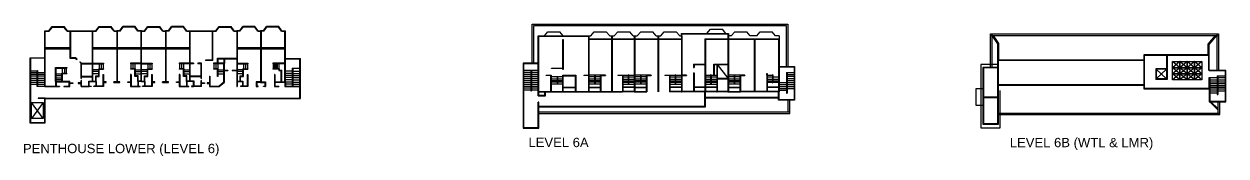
# Model space of a CAD drawing. Extents: x -3977 to 6343, y -1567 to 1206.
# Drawn here: x 3746 to 6343, y 602 to 887 of the extents above; entities that cross this region are included whole.
import ezdxf

# ---------------------------------------------------------------- set-up
doc = ezdxf.new("R2010")
doc.units = 0
doc.layers.add('MIMIC_SIZE', color=7, linetype='CONTINUOUS')
doc.styles.get("Standard").update_dxf_attribs({"font": 'arial.ttf'})

msp = doc.modelspace()

# ---------------------------------------------------------------- linework, layer by layer
at = {"layer": 'MIMIC_SIZE', "color": 1}
for p, q in [((4843.643, 802.444), (4843.643, 887.292)), ((4843.643, 887.292), (5396.189, 887.292)), ((4847.143, 802.444), (4847.143, 883.792)), ((4847.143, 883.792), (5392.689, 883.792)), ((5392.689, 883.792), (5392.689, 795.647)), ((5396.189, 887.292), (5396.189, 795.647)), ((3790.418, 752.169), (3790.418, 872.929)), ((3790.418, 872.929), (3799.714, 872.929)), ((3790.418, 871.829), (3800.254, 871.829)), ((3791.518, 752.169), (3791.518, 872.929)), ((3799.714, 872.929), (3806.477, 881.701)), ((3800.254, 871.829), (3807.018, 880.601)), ((3806.477, 881.701), (3832.642, 881.701)), ((3807.018, 880.601), (3832.101, 880.601)), ((3838.865, 871.829), (3832.101, 880.601)), ((3839.405, 872.929), (3832.642, 881.701)), ((3838.865, 871.829), (3845.845, 871.829)), ((3839.405, 872.929), (3845.845, 872.929)), ((3844.745, 872.929), (3844.745, 813.649)), ((3845.845, 872.929), (3845.845, 814.749)), ((3845.845, 872.929), (3901.132, 872.929)), ((3845.845, 871.829), (3901.673, 871.829)), ((3893.593, 762.773), (3893.593, 872.929)), ((3894.693, 762.773), (3894.693, 872.929)), ((3901.132, 872.929), (3907.896, 881.701)), ((3901.673, 871.829), (3908.437, 880.601)), ((3907.896, 881.701), (3934.06, 881.701)), ((3908.437, 880.601), (3933.52, 880.601)), ((3940.283, 871.829), (3933.52, 880.601)), ((3940.824, 872.929), (3934.06, 881.701)), ((3940.283, 871.829), (3947.264, 871.829)), ((3940.824, 872.929), (3947.264, 872.929)), ((3946.164, 872.929), (3946.164, 762.271)), ((3952.604, 872.929), (3946.164, 872.929)), ((3953.145, 871.829), (3946.164, 871.829)), ((3947.264, 872.929), (3947.264, 762.271)), ((3952.604, 872.929), (3959.367, 881.701)), ((3953.145, 871.829), (3959.908, 880.601)), ((3985.532, 881.701), (3959.367, 881.701)), ((3984.991, 880.601), (3959.908, 880.601)), ((3991.755, 871.829), (3984.991, 880.601)), ((3992.295, 872.929), (3985.532, 881.701)), ((3999.835, 871.829), (3991.755, 871.829)), ((3999.835, 872.929), (3992.295, 872.929)), ((3998.735, 762.773), (3998.735, 872.929)), ((3998.735, 872.929), (4006.275, 872.929)), ((3998.735, 762.773), (3998.735, 872.929)), ((3998.735, 871.829), (4006.816, 871.829)), ((3999.835, 762.773), (3999.835, 872.929)), ((3999.835, 762.773), (3999.835, 872.929)), ((4006.275, 872.929), (4013.039, 881.701)), ((4006.816, 871.829), (4013.579, 880.601)), ((4013.039, 881.701), (4039.203, 881.701)), ((4013.579, 880.601), (4038.662, 880.601)), ((4045.426, 871.829), (4038.662, 880.601)), ((4045.967, 872.929), (4039.203, 881.701)), ((4045.426, 871.829), (4052.407, 871.829)), ((4045.967, 872.929), (4052.407, 872.929)), ((4051.307, 872.929), (4051.307, 762.271)), ((4057.746, 872.929), (4051.307, 872.929)), ((4058.287, 871.829), (4051.307, 871.829)), ((4052.407, 872.929), (4052.407, 762.271)), ((4057.746, 872.929), (4064.51, 881.701)), ((4058.287, 871.829), (4065.051, 880.601)), ((4090.675, 881.701), (4064.51, 881.701)), ((4090.134, 880.601), (4065.051, 880.601)), ((4096.897, 871.829), (4090.134, 880.601)), ((4097.438, 872.929), (4090.675, 881.701)), ((4096.897, 871.829), (4104.978, 871.829)), ((4097.438, 872.929), (4104.978, 872.929)), ((4103.878, 762.773), (4103.878, 872.929)), ((4104.978, 762.773), (4104.978, 872.929)), ((4104.978, 872.929), (4160.265, 872.929)), ((4104.978, 871.829), (4160.806, 871.829)), ((4152.725, 808.089), (4152.725, 872.929)), ((4153.825, 808.089), (4153.825, 872.929)), ((4160.265, 872.929), (4167.029, 881.701)), ((4160.806, 871.829), (4167.569, 880.601)), ((4167.029, 881.701), (4193.193, 881.701)), ((4167.569, 880.601), (4192.652, 880.601)), ((4199.416, 871.829), (4192.652, 880.601)), ((4199.957, 872.929), (4193.193, 881.701)), ((4199.416, 871.829), (4206.397, 871.829)), ((4199.957, 872.929), (4206.397, 872.929)), ((4205.297, 872.929), (4205.297, 752.169)), ((4211.736, 872.929), (4205.297, 872.929)), ((4212.277, 871.829), (4205.297, 871.829)), ((4206.397, 872.929), (4206.397, 752.169)), ((4211.736, 872.929), (4218.5, 881.701)), ((4212.277, 871.829), (4219.041, 880.601)), ((4244.665, 881.701), (4218.5, 881.701)), ((4244.124, 880.601), (4219.041, 880.601)), ((4250.887, 871.829), (4244.124, 880.601)), ((4251.428, 872.929), (4244.665, 881.701)), ((4250.887, 871.829), (4257.868, 871.829)), ((4251.428, 872.929), (4257.868, 872.929)), ((4256.768, 872.929), (4256.768, 762.271)), ((4263.208, 872.929), (4256.768, 872.929)), ((4263.749, 871.829), (4256.768, 871.829)), ((4257.868, 872.929), (4257.868, 762.271)), ((4263.208, 872.929), (4269.971, 881.701)), ((4263.749, 871.829), (4270.512, 880.601)), ((4296.136, 881.701), (4269.971, 881.701)), ((4295.595, 880.601), (4270.512, 880.601)), ((4302.359, 871.829), (4295.595, 880.601)), ((4302.9, 872.929), (4296.136, 881.701)), ((4302.359, 871.829), (4310.439, 871.829)), ((4302.9, 872.929), (4310.439, 872.929)), ((4309.339, 762.271), (4309.339, 872.929)), ((4310.439, 761.171), (4310.439, 872.929)), ((4856.916, 732.146), (4856.916, 861.837)), ((4856.916, 861.837), (4966.121, 861.837)), ((4856.916, 860.737), (4966.121, 860.737)), ((4858.016, 732.146), (4858.016, 861.837)), ((4869.954, 861.837), (4877.425, 870.628)), ((4877.425, 870.628), (4903.432, 870.628)), ((4910.903, 861.837), (4903.432, 870.628)), ((4965.021, 861.837), (4965.021, 741.649)), ((4965.021, 861.837), (4970.315, 861.837)), ((4966.121, 861.837), (4966.121, 740.549)), ((4970.315, 861.837), (4977.786, 870.628)), ((4977.786, 870.628), (5003.792, 870.628)), ((5011.263, 861.837), (5003.792, 870.628)), ((5011.263, 861.837), (5020.992, 861.837)), ((5015.093, 861.837), (5015.093, 740.549)), ((5016.193, 861.837), (5016.193, 740.549)), ((5020.992, 861.837), (5028.463, 870.628)), ((5028.463, 870.628), (5054.47, 870.628)), ((5061.941, 861.837), (5054.47, 870.628)), ((5061.941, 861.837), (5070.583, 861.837)), ((5064.236, 861.837), (5064.236, 740.549)), ((5065.336, 861.837), (5065.336, 740.549)), ((5070.583, 861.837), (5078.054, 870.628)), ((5078.054, 870.628), (5104.06, 870.628)), ((5111.531, 861.837), (5104.06, 870.628)), ((5111.531, 861.837), (5121.389, 861.837)), ((5115.49, 861.837), (5115.49, 740.549)), ((5116.59, 861.837), (5116.59, 740.549)), ((5121.389, 861.837), (5128.86, 870.628)), ((5128.86, 870.628), (5154.867, 870.628)), ((5162.338, 861.837), (5154.867, 870.628)), ((5162.338, 861.837), (5167.008, 861.837)), ((5165.908, 861.837), (5165.908, 867.149)), ((5165.908, 867.149), (5267.693, 867.149)), ((5165.908, 866.049), (5267.693, 866.049)), ((5165.908, 861.837), (5165.908, 740.549)), ((5167.008, 861.837), (5167.008, 867.149)), ((5167.008, 861.837), (5167.008, 740.549)), ((5221.208, 867.149), (5228.679, 875.94)), ((5228.679, 875.94), (5254.686, 875.94)), ((5262.157, 867.149), (5254.686, 875.94)), ((5266.593, 867.149), (5266.593, 740.549)), ((5267.693, 867.149), (5267.693, 740.549)), ((5267.693, 861.837), (5267.693, 740.549)), ((5273.706, 861.779), (5267.693, 861.779)), ((5273.706, 861.779), (5281.177, 870.57)), ((5281.177, 870.57), (5307.184, 870.57)), ((5314.655, 861.779), (5307.184, 870.57)), ((5328.727, 861.779), (5314.655, 861.779)), ((5328.727, 861.779), (5336.198, 870.57)), ((5336.198, 870.57), (5362.204, 870.57)), ((5369.675, 861.779), (5362.204, 870.57)), ((5377.137, 861.779), (5369.675, 861.779)), ((5377.137, 861.779), (5377.137, 855.512)), ((5834.222, 793.327), (5834.222, 866.292)), ((5834.222, 866.292), (6326.458, 866.292)), ((5834.222, 862.792), (6326.458, 862.792)), ((5837.722, 793.327), (5837.722, 866.292)), ((5849.974, 844.278), (5837.722, 862.792)), ((5851.974, 844.88), (5840.12, 862.792)), ((6304.35, 843.85), (6320.34, 862.792)), ((6306.35, 843.119), (6322.958, 862.792)), ((6322.958, 866.292), (6322.958, 787.158)), ((6326.458, 866.292), (6326.458, 787.158)), ((3791.518, 836.493), (3845.845, 836.493)), ((3791.518, 833.414), (3845.845, 833.414)), ((3893.593, 836.493), (4104.978, 836.493)), ((3893.593, 833.414), (4104.978, 833.414)), ((4205.297, 836.493), (4309.339, 836.493)), ((4205.297, 833.414), (4309.339, 833.414)), ((4909.615, 789.006), (4909.615, 853.506)), ((4909.615, 853.506), (4910.715, 853.506)), ((4910.715, 853.506), (4910.715, 789.006)), ((4966.121, 855.512), (5167.008, 855.512)), ((4966.121, 854.412), (5167.008, 854.412)), ((5216.75, 855.512), (5267.693, 855.512)), ((5216.75, 855.512), (5216.75, 740.549)), ((5216.75, 854.412), (5267.693, 854.412)), ((5217.85, 855.512), (5217.85, 740.549)), ((5267.693, 855.512), (5377.137, 855.512)), ((5267.693, 854.412), (5377.137, 854.412)), ((5323.498, 855.512), (5323.498, 740.549)), ((5324.598, 855.512), (5324.598, 740.549)), ((5376.037, 855.512), (5376.037, 740.549)), ((5377.137, 855.512), (5377.137, 740.549)), ((5849.974, 809.902), (5849.974, 844.278)), ((5851.974, 809.902), (5851.974, 844.88)), ((6304.35, 820.371), (6304.35, 843.85)), ((6306.35, 820.371), (6306.35, 843.119)), ((3790.418, 813.531), (3758.402, 813.531)), ((3758.402, 813.531), (3758.402, 673.466)), ((3759.502, 813.531), (3759.502, 673.466)), ((3844.745, 813.649), (3856.478, 813.649)), ((3845.845, 814.749), (3856.927, 814.749)), ((3856.478, 813.649), (3859.544, 810.65)), ((3856.927, 814.749), (3860.313, 811.437)), ((3859.544, 810.65), (3860.313, 811.437)), ((3866.035, 805.085), (3866.804, 805.871)), ((3869.742, 801.459), (3866.035, 805.085)), ((3870.191, 802.559), (3866.804, 805.871)), ((4153.825, 809.189), (4137.778, 809.189)), ((4137.778, 809.189), (4137.778, 808.089)), ((4153.825, 808.089), (4137.778, 808.089)), ((4164, 813.313), (4205.297, 813.313)), ((4164, 802.559), (4164, 813.313)), ((4165.1, 802.559), (4165.1, 813.313)), ((4165.1, 812.213), (4205.297, 812.213)), ((4177.568, 813.313), (4177.568, 802.559)), ((4178.668, 813.313), (4178.668, 802.559)), ((4310.439, 812.914), (4343.078, 812.914)), ((4310.439, 811.814), (4341.978, 811.814)), ((4341.978, 727.23), (4341.978, 812.914)), ((4343.078, 726.13), (4343.078, 812.914)), ((5849.974, 670.975), (5849.974, 809.902)), ((5849.974, 809.902), (6166.014, 809.902)), ((5851.074, 670.975), (5851.074, 808.802)), ((5851.074, 808.802), (6166.014, 808.802)), ((6164.914, 820.371), (6164.914, 747.238)), ((6306.35, 820.371), (6164.914, 820.371)), ((6306.35, 819.271), (6164.914, 819.271)), ((6166.014, 820.371), (6166.014, 747.238)), ((6214.195, 819.271), (6214.195, 767.661)), ((6215.295, 819.271), (6215.295, 767.661)), ((6243.093, 805.979), (6227.322, 792.895)), ((6243.093, 792.895), (6227.322, 805.979)), ((6258.864, 805.979), (6243.093, 792.895)), ((6258.864, 792.895), (6243.093, 805.979)), ((6274.635, 805.979), (6258.864, 792.895)), ((6274.635, 792.895), (6258.864, 805.979)), ((6290.406, 805.979), (6274.635, 792.895)), ((6290.406, 792.895), (6274.635, 805.979)), ((6305.25, 787.158), (6305.25, 820.371)), ((6306.35, 787.158), (6306.35, 820.371)), ((3759.502, 786.189), (3773.986, 786.189)), ((3759.502, 782.796), (3773.986, 782.796)), ((3759.502, 779.253), (3773.986, 779.253)), ((3773.986, 752.169), (3773.986, 786.917)), ((3773.986, 786.917), (3775.086, 786.917)), ((3775.086, 786.917), (3775.086, 752.169)), ((3775.086, 782.796), (3790.418, 782.796)), ((3775.086, 779.253), (3790.418, 779.253)), ((3814.114, 762.889), (3814.114, 793.22)), ((3814.114, 793.22), (3837.969, 793.22)), ((3814.114, 792.12), (3837.969, 792.12)), ((3815.214, 762.889), (3815.214, 793.22)), ((3827.682, 781.119), (3837.969, 781.119)), ((3827.682, 762.889), (3827.682, 781.119)), ((3828.464, 792.12), (3828.464, 781.119)), ((3828.782, 780.019), (3837.969, 780.019)), ((3828.782, 762.889), (3828.782, 780.019)), ((3832.908, 792.12), (3832.908, 781.119)), ((3837.169, 792.12), (3837.169, 781.119)), ((3837.969, 793.22), (3837.969, 792.12)), ((3837.969, 781.119), (3837.969, 780.019)), ((3869.091, 769.27), (3869.091, 802.096)), ((3869.742, 801.459), (3893.593, 801.459)), ((3870.191, 802.559), (3893.593, 802.559)), ((3870.191, 769.27), (3870.191, 801.459)), ((3893.593, 802.559), (3917.447, 802.559)), ((3893.593, 801.459), (3917.447, 801.459)), ((3894.693, 772.228), (3894.693, 802.559)), ((3907.16, 788.286), (3894.693, 788.286)), ((3907.16, 784.758), (3894.693, 784.758)), ((3907.16, 779.847), (3894.693, 779.847)), ((3907.16, 790.458), (3917.447, 790.458)), ((3907.16, 774.077), (3907.16, 790.458)), ((3907.943, 801.459), (3907.943, 790.458)), ((3908.26, 789.358), (3917.447, 789.358)), ((3908.26, 774.077), (3908.26, 789.358)), ((3912.387, 801.459), (3912.387, 790.458)), ((3916.648, 801.459), (3916.648, 790.458)), ((3917.447, 802.559), (3917.447, 801.459)), ((3917.447, 790.458), (3917.447, 789.358)), ((3999.835, 802.559), (3975.981, 802.559)), ((3975.981, 802.559), (3975.981, 801.459)), ((3999.835, 801.459), (3975.981, 801.459)), ((3986.268, 790.458), (3975.981, 790.458)), ((3975.981, 790.458), (3975.981, 789.358)), ((3985.168, 789.358), (3975.981, 789.358)), ((3976.78, 801.459), (3976.78, 790.458)), ((3981.041, 801.459), (3981.041, 790.458)), ((3985.168, 774.077), (3985.168, 789.358)), ((3985.485, 801.459), (3985.485, 790.458)), ((3986.268, 774.077), (3986.268, 790.458)), ((3986.268, 788.286), (3998.735, 788.286)), ((3986.268, 784.758), (3998.735, 784.758)), ((3986.268, 779.847), (3998.735, 779.847)), ((3998.735, 802.559), (4022.59, 802.559)), ((3998.735, 772.228), (3998.735, 802.559)), ((3998.735, 801.459), (4022.59, 801.459)), ((3999.835, 772.228), (3999.835, 802.559)), ((4012.303, 788.286), (3999.835, 788.286)), ((4012.303, 784.758), (3999.835, 784.758)), ((4012.303, 779.847), (3999.835, 779.847)), ((4012.303, 790.458), (4022.59, 790.458)), ((4012.303, 774.077), (4012.303, 790.458)), ((4013.085, 801.459), (4013.085, 790.458)), ((4013.403, 789.358), (4022.59, 789.358)), ((4013.403, 774.077), (4013.403, 789.358)), ((4017.529, 801.459), (4017.529, 790.458)), ((4021.79, 801.459), (4021.79, 790.458)), ((4022.59, 802.559), (4022.59, 801.459)), ((4022.59, 790.458), (4022.59, 789.358)), ((4104.978, 802.559), (4081.123, 802.559)), ((4081.123, 802.559), (4081.123, 801.459)), ((4104.978, 801.459), (4081.123, 801.459)), ((4091.41, 790.458), (4081.123, 790.458)), ((4081.123, 790.458), (4081.123, 789.358)), ((4090.31, 789.358), (4081.123, 789.358)), ((4081.923, 801.459), (4081.923, 790.458)), ((4086.184, 801.459), (4086.184, 790.458)), ((4090.31, 774.077), (4090.31, 789.358)), ((4090.628, 801.459), (4090.628, 790.458)), ((4091.41, 774.077), (4091.41, 790.458)), ((4091.41, 788.286), (4103.878, 788.286)), ((4091.41, 784.758), (4103.878, 784.758)), ((4091.41, 779.847), (4103.878, 779.847)), ((4103.878, 772.228), (4103.878, 802.559)), ((4112.054, 802.559), (4104.978, 802.559)), ((4112.054, 801.459), (4104.978, 801.459)), ((4112.054, 802.559), (4112.054, 801.459)), ((4129.48, 802.559), (4121.024, 802.559)), ((4121.024, 802.559), (4121.024, 801.459)), ((4128.38, 801.459), (4121.024, 801.459)), ((4128.38, 769.27), (4128.38, 801.459)), ((4129.48, 769.27), (4129.48, 802.559)), ((4178.668, 802.559), (4154.813, 802.559)), ((4154.813, 802.559), (4154.813, 801.459)), ((4178.668, 801.459), (4154.813, 801.459)), ((4165.1, 790.458), (4154.813, 790.458)), ((4154.813, 790.458), (4154.813, 789.358)), ((4164, 789.358), (4154.813, 789.358)), ((4155.613, 801.459), (4155.613, 790.458)), ((4159.873, 801.459), (4159.873, 790.458)), ((4164, 774.077), (4164, 789.358)), ((4164.318, 801.459), (4164.318, 790.458)), ((4165.1, 774.077), (4165.1, 790.458)), ((4165.1, 788.286), (4177.568, 788.286)), ((4165.1, 784.758), (4177.568, 784.758)), ((4165.1, 779.847), (4177.568, 779.847)), ((4177.568, 772.228), (4177.568, 802.559)), ((4178.668, 772.228), (4178.668, 802.559)), ((4186.382, 787.117), (4178.668, 787.117)), ((4186.382, 786.017), (4178.668, 786.017)), ((4186.382, 787.117), (4186.382, 786.017)), ((4205.297, 787.117), (4195.105, 787.117)), ((4195.105, 787.117), (4195.105, 786.017)), ((4205.297, 786.017), (4195.105, 786.017)), ((4205.297, 802.559), (4229.151, 802.559)), ((4205.297, 801.459), (4229.151, 801.459)), ((4218.864, 788.286), (4206.397, 788.286)), ((4218.864, 784.758), (4206.397, 784.758)), ((4218.864, 779.847), (4206.397, 779.847)), ((4218.864, 790.458), (4229.151, 790.458)), ((4218.864, 774.077), (4218.864, 790.458)), ((4219.647, 801.459), (4219.647, 790.458)), ((4219.964, 789.358), (4229.151, 789.358)), ((4219.964, 774.077), (4219.964, 789.358)), ((4224.091, 801.459), (4224.091, 790.458)), ((4228.352, 801.459), (4228.352, 790.458)), ((4229.151, 802.559), (4229.151, 801.459)), ((4229.151, 790.458), (4229.151, 789.358)), ((4309.339, 802.559), (4283.067, 802.559)), ((4283.067, 802.559), (4283.067, 801.459)), ((4309.339, 801.459), (4283.067, 801.459)), ((4297.266, 790.458), (4283.067, 790.458)), ((4283.067, 790.458), (4283.067, 789.358)), ((4296.166, 789.358), (4283.067, 789.358)), ((4283.866, 801.459), (4283.866, 790.458)), ((4286.922, 801.459), (4286.922, 790.458)), ((4289.969, 801.459), (4289.969, 790.458)), ((4293.016, 801.459), (4293.016, 790.458)), ((4296.063, 801.459), (4296.063, 790.458)), ((4296.166, 789.358), (4296.166, 786.678)), ((4296.166, 786.678), (4301.578, 786.678)), ((4297.266, 790.458), (4297.266, 787.778)), ((4297.266, 787.778), (4302.678, 787.778)), ((4301.578, 762.271), (4301.578, 786.678)), ((4302.678, 762.271), (4302.678, 787.778)), ((4309.339, 772.228), (4309.339, 802.559)), ((4325.24, 785.603), (4310.439, 785.603)), ((4325.24, 780.574), (4310.439, 780.574)), ((4325.24, 792.016), (4325.24, 753.269)), ((4325.24, 792.016), (4341.978, 792.016)), ((4326.34, 792.016), (4326.34, 753.269)), ((4326.34, 785.603), (4341.978, 785.603)), ((4326.34, 780.574), (4341.978, 780.574)), ((4856.916, 802.444), (4824.104, 802.444)), ((4824.104, 802.444), (4824.104, 662.382)), ((4856.916, 801.344), (4824.104, 801.344)), ((4825.204, 802.444), (4825.204, 662.382)), ((4825.204, 783.033), (4840.759, 783.033)), ((4825.204, 779.127), (4840.759, 779.127)), ((4825.702, 787.24), (4841.859, 787.24)), ((4840.759, 787.24), (4840.759, 742.803)), ((4840.759, 787.24), (4856.916, 787.24)), ((4841.859, 787.24), (4841.859, 742.803)), ((4841.859, 783.033), (4856.916, 783.033)), ((4841.859, 779.127), (4856.916, 779.127)), ((4885.724, 790.994), (4885.724, 792.094)), ((4885.724, 792.094), (4909.615, 792.094)), ((4909.615, 790.994), (4885.724, 790.994)), ((4910.715, 789.006), (4909.615, 789.006)), ((5192.363, 800.608), (5217.85, 800.608)), ((5192.363, 800.608), (5192.363, 793.099)), ((5192.363, 799.508), (5217.85, 799.508)), ((5192.363, 793.099), (5193.463, 793.099)), ((5192.363, 781.648), (5193.463, 781.648)), ((5192.363, 781.648), (5192.363, 740.549)), ((5193.463, 800.608), (5193.463, 793.099)), ((5193.463, 781.648), (5193.463, 740.549)), ((5236.299, 776.675), (5236.299, 800.608)), ((5236.299, 800.608), (5242.206, 800.608)), ((5236.299, 799.508), (5242.206, 799.508)), ((5237.399, 776.675), (5237.399, 800.608)), ((5242.206, 800.608), (5267.693, 800.608)), ((5242.206, 799.508), (5267.693, 799.508)), ((5242.449, 800.608), (5242.449, 740.549)), ((5243.549, 800.608), (5243.549, 740.549)), ((5243.549, 799.508), (5266.593, 770.126)), ((5350.338, 776.802), (5350.338, 780.097)), ((5350.338, 780.097), (5351.438, 780.097)), ((5351.438, 780.097), (5351.438, 776.802)), ((5377.137, 795.647), (5410.551, 795.647)), ((5377.137, 794.547), (5409.451, 794.547)), ((5393.294, 782.336), (5393.294, 737.899)), ((5393.294, 782.336), (5409.451, 782.336)), ((5394.394, 782.336), (5394.394, 737.899)), ((5409.451, 795.647), (5409.451, 722.381)), ((5410.551, 795.647), (5410.551, 722.381)), ((5849.974, 799.911), (5813.123, 799.911)), ((5813.123, 799.911), (5813.123, 662.861)), ((5817.37, 793.327), (5817.37, 670.975)), ((5851.074, 793.327), (5817.37, 793.327)), ((5851.074, 792.227), (5817.37, 792.227)), ((5818.47, 793.327), (5818.47, 670.975)), ((6215.295, 790.732), (6191.024, 790.732)), ((6191.024, 790.732), (6191.024, 767.661)), ((6215.295, 789.632), (6191.024, 789.632)), ((6192.124, 790.732), (6192.124, 767.661)), ((6214.195, 789.632), (6192.124, 768.761)), ((6214.195, 768.761), (6192.124, 789.632)), ((6243.093, 792.895), (6227.322, 779.81)), ((6243.093, 779.81), (6227.322, 792.895)), ((6243.093, 779.81), (6227.322, 766.725)), ((6243.093, 766.725), (6227.322, 779.81)), ((6258.864, 792.895), (6243.093, 779.81)), ((6258.864, 779.81), (6243.093, 792.895)), ((6258.864, 779.81), (6243.093, 766.725)), ((6258.864, 766.725), (6243.093, 779.81)), ((6274.635, 792.895), (6258.864, 779.81)), ((6274.635, 779.81), (6258.864, 792.895)), ((6274.635, 779.81), (6258.864, 766.725)), ((6274.635, 766.725), (6258.864, 779.81)), ((6290.406, 792.895), (6274.635, 779.81)), ((6290.406, 779.81), (6274.635, 792.895)), ((6290.406, 779.81), (6274.635, 766.725)), ((6290.406, 766.725), (6274.635, 779.81)), ((6342.596, 787.158), (6306.35, 787.158)), ((6342.596, 786.058), (6306.35, 786.058)), ((6341.496, 719.409), (6341.496, 787.158)), ((6342.596, 719.409), (6342.596, 787.158)), ((3759.502, 775.095), (3773.986, 775.095)), ((3759.502, 770.555), (3773.986, 770.555)), ((3759.502, 766.111), (3773.986, 766.111)), ((3759.502, 761.953), (3773.986, 761.953)), ((3759.502, 757.078), (3773.986, 757.078)), ((3775.086, 775.095), (3790.418, 775.095)), ((3775.086, 770.555), (3790.418, 770.555)), ((3775.086, 766.111), (3790.418, 766.111)), ((3775.086, 761.953), (3790.418, 761.953)), ((3775.086, 757.078), (3790.418, 757.078)), ((3790.418, 753.269), (3822.677, 753.269)), ((3844.664, 762.889), (3814.114, 762.889)), ((3814.114, 762.889), (3814.114, 752.169)), ((3844.664, 761.789), (3814.114, 761.789)), ((3827.682, 778.947), (3815.214, 778.947)), ((3827.682, 775.419), (3815.214, 775.419)), ((3827.682, 770.509), (3815.214, 770.509)), ((3827.682, 766.791), (3815.214, 766.791)), ((3815.214, 762.889), (3815.214, 752.169)), ((3822.677, 753.269), (3822.677, 752.169)), ((3832.051, 753.269), (3844.664, 753.269)), ((3832.051, 753.269), (3832.051, 752.169)), ((3843.564, 752.169), (3843.564, 762.889)), ((3844.664, 752.169), (3844.664, 762.889)), ((3844.664, 760.127), (3851.025, 760.127)), ((3851.025, 759.027), (3844.664, 759.027)), ((3851.025, 760.127), (3851.025, 759.027)), ((3869.091, 760.127), (3862.729, 760.127)), ((3862.729, 760.127), (3862.729, 759.027)), ((3862.729, 759.027), (3869.091, 759.027)), ((3869.091, 769.27), (3870.191, 769.27)), ((3869.091, 752.169), (3869.091, 764.888)), ((3869.091, 764.888), (3870.191, 764.888)), ((3869.091, 753.269), (3890.676, 753.269)), ((3870.191, 774.395), (3893.593, 774.395)), ((3870.191, 773.295), (3893.593, 773.295)), ((3870.191, 752.169), (3870.191, 764.888)), ((3885.457, 752.169), (3885.457, 763.873)), ((3885.457, 763.873), (3894.693, 763.873)), ((3885.457, 762.773), (3894.693, 762.773)), ((3886.557, 752.169), (3886.557, 763.873)), ((3890.676, 753.269), (3890.676, 752.169)), ((3894.693, 763.873), (3900.725, 763.873)), ((3894.693, 762.773), (3901.825, 762.773)), ((3896.802, 752.169), (3896.802, 753.269)), ((3917.447, 753.269), (3896.802, 753.269)), ((3900.725, 763.873), (3900.725, 775.177)), ((3900.725, 775.177), (3908.26, 775.177)), ((3900.725, 774.077), (3908.26, 774.077)), ((3900.725, 762.773), (3900.725, 753.269)), ((3901.825, 762.773), (3901.825, 775.177)), ((3901.825, 762.773), (3901.825, 753.269)), ((3916.347, 778.429), (3916.347, 752.169)), ((3916.347, 778.429), (3917.447, 778.429)), ((3923.253, 762.271), (3916.347, 762.271)), ((3917.447, 778.429), (3917.447, 752.169)), ((3917.447, 761.171), (3923.253, 761.171)), ((3923.253, 761.171), (3923.253, 762.271)), ((3953.087, 762.271), (3939.523, 762.271)), ((3939.523, 761.171), (3939.523, 762.271)), ((3939.523, 761.171), (3953.087, 761.171)), ((3953.087, 761.171), (3953.087, 762.271)), ((3970.175, 761.171), (3970.175, 762.271)), ((3970.175, 762.271), (3977.081, 762.271)), ((3975.981, 761.171), (3970.175, 761.171)), ((3975.981, 778.429), (3975.981, 752.169)), ((3977.081, 778.429), (3975.981, 778.429)), ((3975.981, 753.269), (3996.626, 753.269)), ((3977.081, 778.429), (3977.081, 752.169)), ((3992.703, 775.177), (3985.168, 775.177)), ((3992.703, 774.077), (3985.168, 774.077)), ((3991.603, 762.773), (3991.603, 775.177)), ((3998.735, 762.773), (3991.603, 762.773)), ((3991.603, 762.773), (3991.603, 753.269)), ((3992.703, 763.873), (3992.703, 775.177)), ((3998.735, 763.873), (3992.703, 763.873)), ((3992.703, 762.773), (3992.703, 753.269)), ((3996.626, 752.169), (3996.626, 753.269)), ((3999.835, 763.873), (4005.867, 763.873)), ((3999.835, 762.773), (4006.967, 762.773)), ((4022.59, 753.269), (4001.944, 753.269)), ((4001.944, 752.169), (4001.944, 753.269)), ((4005.867, 763.873), (4005.867, 775.177)), ((4005.867, 775.177), (4013.403, 775.177)), ((4005.867, 774.077), (4013.403, 774.077)), ((4005.867, 762.773), (4005.867, 753.269)), ((4006.967, 762.773), (4006.967, 775.177)), ((4006.967, 762.773), (4006.967, 753.269)), ((4021.49, 778.429), (4021.49, 752.169)), ((4021.49, 778.429), (4022.59, 778.429)), ((4028.395, 762.271), (4021.49, 762.271)), ((4022.59, 778.429), (4022.59, 752.169)), ((4022.59, 761.171), (4028.395, 761.171)), ((4028.395, 761.171), (4028.395, 762.271)), ((4058.23, 762.271), (4044.665, 762.271)), ((4044.665, 761.171), (4044.665, 762.271)), ((4044.665, 761.171), (4058.23, 761.171)), ((4058.23, 761.171), (4058.23, 762.271)), ((4075.318, 761.171), (4075.318, 762.271)), ((4075.318, 762.271), (4082.223, 762.271)), ((4081.123, 761.171), (4075.318, 761.171)), ((4081.123, 778.429), (4081.123, 752.169)), ((4082.223, 778.429), (4081.123, 778.429)), ((4081.123, 753.269), (4101.769, 753.269)), ((4082.223, 778.429), (4082.223, 752.169)), ((4097.846, 775.177), (4090.31, 775.177)), ((4097.846, 774.077), (4090.31, 774.077)), ((4096.746, 762.773), (4096.746, 775.177)), ((4103.878, 762.773), (4096.746, 762.773)), ((4096.746, 762.773), (4096.746, 753.269)), ((4097.846, 763.873), (4097.846, 775.177)), ((4103.878, 763.873), (4097.846, 763.873)), ((4097.846, 762.773), (4097.846, 753.269)), ((4101.769, 752.169), (4101.769, 753.269)), ((4113.114, 763.873), (4103.878, 763.873)), ((4113.114, 762.773), (4103.878, 762.773)), ((4128.38, 774.395), (4104.978, 774.395)), ((4128.38, 773.295), (4104.978, 773.295)), ((4129.48, 753.269), (4107.894, 753.269)), ((4107.894, 753.269), (4107.894, 752.169)), ((4112.014, 752.169), (4112.014, 763.873)), ((4113.114, 752.169), (4113.114, 763.873)), ((4129.48, 769.27), (4128.38, 769.27)), ((4128.38, 752.169), (4128.38, 764.888)), ((4129.48, 764.888), (4128.38, 764.888)), ((4129.48, 752.169), (4129.48, 764.888)), ((4129.48, 760.127), (4135.841, 760.127)), ((4135.841, 759.027), (4129.48, 759.027)), ((4135.841, 760.127), (4135.841, 759.027)), ((4147.506, 760.127), (4141.145, 760.127)), ((4141.145, 760.127), (4141.145, 759.027)), ((4141.145, 759.027), (4147.506, 759.027)), ((4146.442, 774.806), (4146.442, 752.169)), ((4146.442, 774.806), (4147.542, 774.806)), ((4146.442, 753.269), (4167.543, 753.269)), ((4147.542, 774.806), (4147.542, 752.169)), ((4165.1, 774.077), (4164, 774.077)), ((4166.819, 752.997), (4177.944, 762.723)), ((4167.543, 752.169), (4178.668, 761.895)), ((4177.568, 761.895), (4177.568, 772.228)), ((4178.668, 761.895), (4178.668, 772.228)), ((4206.397, 763.873), (4218.798, 763.873)), ((4206.397, 762.773), (4217.698, 762.773)), ((4212.429, 763.873), (4212.429, 775.177)), ((4212.429, 775.177), (4219.964, 775.177)), ((4212.429, 774.077), (4219.964, 774.077)), ((4213.529, 762.773), (4213.529, 775.177)), ((4229.151, 753.269), (4213.672, 753.269)), ((4213.672, 753.269), (4213.672, 752.169)), ((4217.698, 762.773), (4217.698, 753.269)), ((4218.798, 763.873), (4218.798, 753.269)), ((4228.051, 778.429), (4228.051, 752.169)), ((4228.051, 778.429), (4229.151, 778.429)), ((4229.151, 778.429), (4229.151, 752.169)), ((4256.768, 762.271), (4247.494, 762.271)), ((4247.494, 762.271), (4247.494, 752.169)), ((4256.768, 761.171), (4248.594, 761.171)), ((4248.594, 761.171), (4248.594, 752.169)), ((4251.358, 753.269), (4248.594, 753.269)), ((4251.358, 752.169), (4251.358, 753.269)), ((4256.768, 761.171), (4266.042, 761.171)), ((4257.868, 762.271), (4267.142, 762.271)), ((4263.278, 752.169), (4263.278, 753.269)), ((4263.278, 753.269), (4266.042, 753.269)), ((4263.691, 761.171), (4263.691, 762.271)), ((4266.042, 761.171), (4266.042, 752.169)), ((4267.142, 762.271), (4267.142, 752.169)), ((4286.585, 778.429), (4286.585, 752.169)), ((4287.685, 778.429), (4286.585, 778.429)), ((4286.585, 762.271), (4309.339, 762.271)), ((4310.439, 761.171), (4286.585, 761.171)), ((4286.585, 753.269), (4296.44, 753.269)), ((4287.685, 778.429), (4287.685, 752.169)), ((4296.44, 753.269), (4296.44, 752.169)), ((4309.339, 762.271), (4309.339, 752.169)), ((4309.339, 753.269), (4341.978, 753.269)), ((4325.24, 776.307), (4310.439, 776.307)), ((4325.24, 771.769), (4310.439, 771.769)), ((4325.24, 766.536), (4310.439, 766.536)), ((4310.439, 762.271), (4310.439, 752.169)), ((4325.24, 761.508), (4310.439, 761.508)), ((4325.24, 757.291), (4310.439, 757.291)), ((4326.34, 776.307), (4341.978, 776.307)), ((4326.34, 771.769), (4341.978, 771.769)), ((4326.34, 766.536), (4341.978, 766.536)), ((4326.34, 761.508), (4341.978, 761.508)), ((4326.34, 757.291), (4341.978, 757.291)), ((4825.204, 774.394), (4840.759, 774.394)), ((4825.204, 770.262), (4840.759, 770.262)), ((4825.204, 765.83), (4840.759, 765.83)), ((4825.204, 761.623), (4840.759, 761.623)), ((4825.204, 756.965), (4840.759, 756.965)), ((4841.859, 774.394), (4856.916, 774.394)), ((4841.859, 770.262), (4856.916, 770.262)), ((4841.859, 765.83), (4856.916, 765.83)), ((4841.859, 761.623), (4856.916, 761.623)), ((4841.859, 756.965), (4856.916, 756.965)), ((4873.985, 775.702), (4873.985, 776.802)), ((4873.985, 776.802), (4883.915, 776.802)), ((4883.915, 775.702), (4873.985, 775.702)), ((4883.915, 776.802), (4885.015, 776.802)), ((4883.915, 741.649), (4883.915, 775.702)), ((4885.015, 776.802), (4885.015, 741.649)), ((4909.615, 772.861), (4885.015, 772.861)), ((4897.315, 768.009), (4885.015, 768.009)), ((4897.315, 764.535), (4885.015, 764.535)), ((4897.315, 761.447), (4885.015, 761.447)), ((4909.615, 756.925), (4885.015, 756.925)), ((4897.315, 772.861), (4897.315, 756.925)), ((4898.415, 772.861), (4898.415, 756.925)), ((4909.615, 768.009), (4898.415, 768.009)), ((4909.615, 764.535), (4898.415, 764.535)), ((4909.615, 761.447), (4898.415, 761.447)), ((4909.615, 741.649), (4909.615, 776.522)), ((4909.615, 776.522), (4937.928, 776.522)), ((4909.615, 775.422), (4937.928, 775.422)), ((4910.715, 741.649), (4910.715, 776.522)), ((4936.828, 776.522), (4936.828, 741.649)), ((4937.928, 776.522), (4937.928, 741.649)), ((4955.091, 776.802), (4965.021, 776.802)), ((4955.091, 776.802), (4955.091, 775.702)), ((4965.021, 775.702), (4955.091, 775.702)), ((4978.421, 776.675), (4966.121, 776.675)), ((4978.421, 772.861), (4966.121, 772.861)), ((4978.421, 768.009), (4966.121, 768.009)), ((4978.421, 764.535), (4966.121, 764.535)), ((4978.421, 761.447), (4966.121, 761.447)), ((4990.721, 756.925), (4966.121, 756.925)), ((4978.421, 777.658), (4978.421, 756.925)), ((4978.421, 777.658), (4979.521, 777.658)), ((4979.521, 777.658), (4979.521, 772.861)), ((4990.721, 776.675), (4979.521, 776.675)), ((4990.721, 772.861), (4979.521, 772.861)), ((4979.521, 772.861), (4979.521, 756.925)), ((4990.721, 768.009), (4979.521, 768.009)), ((4990.721, 764.535), (4979.521, 764.535)), ((4990.721, 761.447), (4979.521, 761.447)), ((4990.721, 776.802), (4990.721, 740.549)), ((5001.751, 776.802), (4990.721, 776.802)), ((4991.821, 776.802), (4991.821, 740.549)), ((4991.821, 775.702), (5001.751, 775.702)), ((5001.751, 776.802), (5001.751, 775.702)), ((5028.606, 776.802), (5039.636, 776.802)), ((5028.606, 776.802), (5028.606, 775.702)), ((5038.536, 775.702), (5028.606, 775.702)), ((5038.536, 776.802), (5038.536, 740.549)), ((5039.636, 776.802), (5039.636, 740.549)), ((5039.636, 776.675), (5050.836, 776.675)), ((5039.636, 772.861), (5050.836, 772.861)), ((5039.636, 768.009), (5050.836, 768.009)), ((5039.636, 764.535), (5050.836, 764.535)), ((5039.636, 761.447), (5050.836, 761.447)), ((5039.636, 756.925), (5064.236, 756.925)), ((5051.936, 777.658), (5050.836, 777.658)), ((5050.836, 777.658), (5050.836, 772.861)), ((5050.836, 772.861), (5050.836, 756.925)), ((5051.936, 777.658), (5051.936, 756.925)), ((5051.936, 776.675), (5064.236, 776.675)), ((5051.936, 772.861), (5064.236, 772.861)), ((5051.936, 768.009), (5064.236, 768.009)), ((5051.936, 764.535), (5064.236, 764.535)), ((5051.936, 761.447), (5064.236, 761.447)), ((5077.636, 776.675), (5065.336, 776.675)), ((5077.636, 772.861), (5065.336, 772.861)), ((5077.636, 768.009), (5065.336, 768.009)), ((5077.636, 764.535), (5065.336, 764.535)), ((5077.636, 761.447), (5065.336, 761.447)), ((5089.936, 756.925), (5065.336, 756.925)), ((5077.636, 777.658), (5077.636, 756.925)), ((5077.636, 777.658), (5078.736, 777.658)), ((5078.736, 777.658), (5078.736, 772.861)), ((5089.936, 776.675), (5078.736, 776.675)), ((5089.936, 772.861), (5078.736, 772.861)), ((5078.736, 772.861), (5078.736, 756.925)), ((5089.936, 768.009), (5078.736, 768.009)), ((5089.936, 764.535), (5078.736, 764.535)), ((5089.936, 761.447), (5078.736, 761.447)), ((5089.936, 776.802), (5089.936, 740.549)), ((5100.966, 776.802), (5089.936, 776.802)), ((5091.036, 776.802), (5091.036, 740.549)), ((5091.036, 775.702), (5100.966, 775.702)), ((5100.966, 776.802), (5100.966, 775.702)), ((5130.279, 776.802), (5141.309, 776.802)), ((5130.279, 776.802), (5130.279, 775.702)), ((5140.209, 775.702), (5130.279, 775.702)), ((5140.209, 776.802), (5140.209, 740.549)), ((5141.309, 776.802), (5141.309, 740.549)), ((5141.309, 776.675), (5152.509, 776.675)), ((5141.309, 772.861), (5152.509, 772.861)), ((5141.309, 768.009), (5152.509, 768.009)), ((5141.309, 764.535), (5152.509, 764.535)), ((5141.309, 761.447), (5152.509, 761.447)), ((5141.309, 756.925), (5165.908, 756.925)), ((5153.609, 777.658), (5152.509, 777.658)), ((5152.509, 777.658), (5152.509, 772.861)), ((5152.509, 772.861), (5152.509, 756.925)), ((5153.609, 777.658), (5153.609, 756.925)), ((5153.609, 776.675), (5165.908, 776.675)), ((5153.609, 772.861), (5165.908, 772.861)), ((5153.609, 768.009), (5165.908, 768.009)), ((5153.609, 764.535), (5165.908, 764.535)), ((5153.609, 761.447), (5165.908, 761.447)), ((5176.938, 776.802), (5165.908, 776.802)), ((5167.008, 775.702), (5176.938, 775.702)), ((5176.938, 776.802), (5176.938, 775.702)), ((5216.75, 776.802), (5216.75, 740.549)), ((5217.85, 776.802), (5217.85, 740.549)), ((5217.85, 776.675), (5229.05, 776.675)), ((5217.85, 772.861), (5229.05, 772.861)), ((5217.85, 768.009), (5229.05, 768.009)), ((5217.85, 764.535), (5229.05, 764.535)), ((5217.85, 761.447), (5229.05, 761.447)), ((5217.85, 756.925), (5242.449, 756.925)), ((5230.15, 777.658), (5229.05, 777.658)), ((5229.05, 777.658), (5229.05, 772.861)), ((5229.05, 772.861), (5229.05, 756.925)), ((5230.15, 777.658), (5230.15, 756.925)), ((5230.15, 776.675), (5242.449, 776.675)), ((5230.15, 772.861), (5242.449, 772.861)), ((5230.15, 768.009), (5242.449, 768.009)), ((5230.15, 764.535), (5242.449, 764.535)), ((5230.15, 761.447), (5242.449, 761.447)), ((5242.206, 770.126), (5267.693, 770.126)), ((5242.206, 769.026), (5267.693, 769.026)), ((5279.993, 776.675), (5267.693, 776.675)), ((5279.993, 772.861), (5267.693, 772.861)), ((5279.993, 768.009), (5267.693, 768.009)), ((5279.993, 764.535), (5267.693, 764.535)), ((5279.993, 761.447), (5267.693, 761.447)), ((5292.293, 756.925), (5267.693, 756.925)), ((5279.993, 777.658), (5279.993, 756.925)), ((5279.993, 777.658), (5281.093, 777.658)), ((5281.093, 777.658), (5281.093, 772.861)), ((5292.293, 776.675), (5281.093, 776.675)), ((5292.293, 772.861), (5281.093, 772.861)), ((5281.093, 772.861), (5281.093, 756.925)), ((5292.293, 768.009), (5281.093, 768.009)), ((5292.293, 764.535), (5281.093, 764.535)), ((5292.293, 761.447), (5281.093, 761.447)), ((5292.293, 776.802), (5292.293, 740.549)), ((5303.323, 776.802), (5292.293, 776.802)), ((5293.393, 776.802), (5293.393, 740.549)), ((5293.393, 775.702), (5303.323, 775.702)), ((5303.323, 776.802), (5303.323, 775.702)), ((5350.338, 776.802), (5350.338, 740.549)), ((5351.438, 776.802), (5351.438, 740.549)), ((5351.438, 776.675), (5362.638, 776.675)), ((5351.438, 772.861), (5362.638, 772.861)), ((5351.438, 768.009), (5362.638, 768.009)), ((5351.438, 764.535), (5362.638, 764.535)), ((5351.438, 761.447), (5362.638, 761.447)), ((5363.738, 777.658), (5362.638, 777.658)), ((5362.638, 777.658), (5362.638, 772.861)), ((5362.638, 772.861), (5362.638, 760.445)), ((5362.638, 760.445), (5363.738, 760.445)), ((5363.738, 777.658), (5363.738, 760.445)), ((5363.738, 772.861), (5376.037, 772.861)), ((5363.738, 768.009), (5376.037, 768.009)), ((5363.738, 764.535), (5376.037, 764.535)), ((5363.738, 761.447), (5376.037, 761.447)), ((5377.137, 760.926), (5393.294, 760.926)), ((5377.137, 756.719), (5393.294, 756.719)), ((5394.394, 778.129), (5409.451, 778.129)), ((5394.394, 774.223), (5409.451, 774.223)), ((5394.394, 769.49), (5409.451, 769.49)), ((5394.394, 765.358), (5409.451, 765.358)), ((5394.394, 760.926), (5409.451, 760.926)), ((5394.394, 756.719), (5409.451, 756.719)), ((5849.974, 756.395), (6166.943, 756.395)), ((5849.974, 755.295), (6166.943, 755.295)), ((6215.295, 768.761), (6191.024, 768.761)), ((6215.295, 767.661), (6191.024, 767.661)), ((6306.35, 747.238), (6306.35, 771.806)), ((6306.35, 771.806), (6341.496, 771.806)), ((6307.45, 771.806), (6307.45, 719.409)), ((6307.45, 766.989), (6323.605, 766.989)), ((6307.45, 762.589), (6323.605, 762.589)), ((6307.45, 758.703), (6323.605, 758.703)), ((6307.45, 754.074), (6323.605, 754.074)), ((6323.605, 775.221), (6323.605, 735.174)), ((6323.605, 775.221), (6341.496, 775.221)), ((6324.705, 775.221), (6324.705, 735.174)), ((6324.705, 766.989), (6341.496, 766.989)), ((6324.705, 762.589), (6341.496, 762.589)), ((6324.705, 758.703), (6341.496, 758.703)), ((6324.705, 754.074), (6341.496, 754.074)), ((3790.418, 752.169), (3773.986, 752.169)), ((3791.518, 727.23), (3776.61, 727.23)), ((3776.61, 727.23), (3776.61, 726.13)), ((3790.418, 752.169), (3822.677, 752.169)), ((3790.418, 673.466), (3790.418, 727.23)), ((3791.518, 673.466), (3791.518, 727.23)), ((3791.518, 727.23), (4343.078, 727.23)), ((3832.051, 752.169), (3844.664, 752.169)), ((3869.091, 752.169), (3886.557, 752.169)), ((3890.676, 752.169), (3886.557, 752.169)), ((3917.447, 752.169), (3896.802, 752.169)), ((3975.981, 752.169), (3996.626, 752.169)), ((4022.59, 752.169), (4001.944, 752.169)), ((4081.123, 752.169), (4101.769, 752.169)), ((4107.894, 752.169), (4112.014, 752.169)), ((4129.48, 752.169), (4112.014, 752.169)), ((4146.442, 752.169), (4167.543, 752.169)), ((4205.297, 752.169), (4206.397, 752.169)), ((4229.151, 752.169), (4213.672, 752.169)), ((4247.494, 752.169), (4248.594, 752.169)), ((4248.594, 752.169), (4251.358, 752.169)), ((4266.042, 752.169), (4263.278, 752.169)), ((4266.042, 752.169), (4267.142, 752.169)), ((4286.585, 752.169), (4296.44, 752.169)), ((4309.339, 752.169), (4341.978, 752.169)), ((4825.204, 752.983), (4840.759, 752.983)), ((4825.204, 749.233), (4840.759, 749.233)), ((4825.204, 745.092), (4840.759, 745.092)), ((4840.759, 742.803), (4841.859, 742.803)), ((4841.859, 752.983), (4856.916, 752.983)), ((4841.859, 749.233), (4856.916, 749.233)), ((4841.859, 745.092), (4856.916, 745.092)), ((4856.916, 733.246), (4872.331, 733.246)), ((4856.916, 732.146), (4872.331, 732.146)), ((4858.016, 741.649), (4965.021, 741.649)), ((4858.016, 740.549), (4966.121, 740.549)), ((4871.231, 732.146), (4871.231, 740.549)), ((4872.331, 732.146), (4872.331, 740.549)), ((4909.615, 750.902), (4937.928, 750.902)), ((4909.615, 749.802), (4937.928, 749.802)), ((4966.121, 750.902), (4991.821, 750.902)), ((4966.121, 749.802), (4991.821, 749.802)), ((4966.121, 741.649), (4991.821, 741.649)), ((4966.121, 740.549), (4991.821, 740.549)), ((4991.821, 741.649), (5038.536, 741.649)), ((4991.821, 740.549), (5038.536, 740.549)), ((5064.236, 750.902), (5038.536, 750.902)), ((5064.236, 749.802), (5038.536, 749.802)), ((5064.236, 741.649), (5038.536, 741.649)), ((5064.236, 740.549), (5038.536, 740.549)), ((5065.336, 740.549), (5064.236, 740.549)), ((5064.236, 740.549), (5065.336, 740.549)), ((5065.336, 750.902), (5091.036, 750.902)), ((5065.336, 749.802), (5091.036, 749.802)), ((5065.336, 741.649), (5091.036, 741.649)), ((5065.336, 740.549), (5091.036, 740.549)), ((5165.908, 750.902), (5140.209, 750.902)), ((5165.908, 749.802), (5140.209, 749.802)), ((5165.908, 741.649), (5140.209, 741.649)), ((5165.908, 740.549), (5140.209, 740.549)), ((5167.008, 740.549), (5165.908, 740.549)), ((5165.908, 740.549), (5167.008, 740.549)), ((5267.693, 741.649), (5167.008, 741.649)), ((5267.693, 740.549), (5167.008, 740.549)), ((5217.85, 750.902), (5192.363, 750.902)), ((5217.85, 749.802), (5192.363, 749.802)), ((5242.449, 750.902), (5216.75, 750.902)), ((5242.449, 749.802), (5216.75, 749.802)), ((5242.449, 741.649), (5216.75, 741.649)), ((5242.449, 740.549), (5216.75, 740.549)), ((5216.75, 708.465), (5216.75, 740.549)), ((5217.85, 708.465), (5217.85, 740.549)), ((5376.037, 728.289), (5217.85, 728.289)), ((5376.037, 727.189), (5217.85, 727.189)), ((5243.549, 740.549), (5242.449, 740.549)), ((5242.449, 740.549), (5243.549, 740.549)), ((5267.693, 740.549), (5266.593, 740.549)), ((5266.593, 740.549), (5267.693, 740.549)), ((5267.693, 750.902), (5293.393, 750.902)), ((5267.693, 749.802), (5293.393, 749.802)), ((5267.693, 741.649), (5293.393, 741.649)), ((5267.693, 740.549), (5293.393, 740.549)), ((5376.037, 741.649), (5293.393, 741.649)), ((5376.037, 740.549), (5293.393, 740.549)), ((5376.037, 750.902), (5350.338, 750.902)), ((5376.037, 749.802), (5350.338, 749.802)), ((5377.137, 740.549), (5376.037, 740.549)), ((5376.037, 740.549), (5377.137, 740.549)), ((5376.037, 722.381), (5376.037, 740.549)), ((5377.137, 752.061), (5393.294, 752.061)), ((5377.137, 748.079), (5393.294, 748.079)), ((5377.137, 744.173), (5393.294, 744.173)), ((5377.137, 722.381), (5377.137, 740.549)), ((5393.294, 737.899), (5394.394, 737.899)), ((5394.394, 752.061), (5409.451, 752.061)), ((5394.394, 748.079), (5409.451, 748.079)), ((5802.575, 711.228), (5802.575, 748.082)), ((5802.575, 748.082), (5817.37, 748.082)), ((5817.37, 729.908), (5851.074, 729.908)), ((5817.37, 728.808), (5851.074, 728.808)), ((5854.692, 662.861), (5854.692, 743.597)), ((6164.914, 748.338), (6307.45, 748.338)), ((6164.914, 747.238), (6306.35, 747.238)), ((6306.35, 747.238), (6306.35, 719.409)), ((6307.45, 750.474), (6323.605, 750.474)), ((6307.45, 746.916), (6323.605, 746.916)), ((6307.45, 742.916), (6323.605, 742.916)), ((6307.45, 738.23), (6323.605, 738.23)), ((6323.605, 735.174), (6324.705, 735.174)), ((6324.705, 750.474), (6341.496, 750.474)), ((6324.705, 746.916), (6341.496, 746.916)), ((6324.705, 742.916), (6341.496, 742.916)), ((3787.172, 717.932), (3762.122, 683.3)), ((3787.172, 683.3), (3762.122, 717.932)), ((3791.518, 726.13), (3776.61, 726.13)), ((3791.518, 726.13), (4343.078, 726.13)), ((4858.016, 718.019), (4856.916, 718.019)), ((4856.916, 662.382), (4856.916, 718.019)), ((4858.016, 662.382), (4858.016, 718.019)), ((4858.016, 709.565), (5217.85, 709.565)), ((4858.016, 708.465), (5217.85, 708.465)), ((5410.551, 723.481), (5376.037, 723.481)), ((5410.551, 722.381), (5376.037, 722.381)), ((5396.624, 697.166), (5396.624, 722.381)), ((5400.124, 693.666), (5400.124, 722.381)), ((5817.37, 711.228), (5802.575, 711.228)), ((6306.35, 720.509), (6342.596, 720.509)), ((6306.35, 719.409), (6342.596, 719.409)), ((6307.45, 719.409), (6325.817, 700.875)), ((6310.266, 719.409), (6325.817, 703.716)), ((6325.817, 691.423), (6325.817, 719.409)), ((6329.317, 691.423), (6329.317, 719.409)), ((4858.016, 697.166), (5400.124, 697.166)), ((4858.016, 693.666), (5400.124, 693.666)), ((5851.074, 694.923), (6329.317, 694.923)), ((5851.074, 691.423), (6329.317, 691.423)), ((3758.402, 674.566), (3791.518, 674.566)), ((3758.402, 673.466), (3791.518, 673.466)), ((4824.104, 663.482), (4858.016, 663.482)), ((4824.104, 662.382), (4858.016, 662.382)), ((5813.123, 662.861), (5854.692, 662.861)), ((5817.37, 672.075), (5851.074, 672.075)), ((5817.37, 670.975), (5851.074, 670.975))]:
    msp.add_line(p, q, dxfattribs=at)
for points in [[(6227.322, 805.979), (6243.093, 805.979), (6243.093, 792.895), (6227.322, 792.895)], [(6243.093, 805.979), (6258.864, 805.979), (6258.864, 792.895), (6243.093, 792.895)], [(6258.864, 805.979), (6274.635, 805.979), (6274.635, 792.895), (6258.864, 792.895)], [(6274.635, 805.979), (6290.406, 805.979), (6290.406, 792.895), (6274.635, 792.895)], [(6227.322, 792.895), (6243.093, 792.895), (6243.093, 779.81), (6227.322, 779.81)], [(6227.322, 779.81), (6243.093, 779.81), (6243.093, 766.725), (6227.322, 766.725)], [(6243.093, 792.895), (6258.864, 792.895), (6258.864, 779.81), (6243.093, 779.81)], [(6243.093, 779.81), (6258.864, 779.81), (6258.864, 766.725), (6243.093, 766.725)], [(6258.864, 792.895), (6274.635, 792.895), (6274.635, 779.81), (6258.864, 779.81)], [(6258.864, 779.81), (6274.635, 779.81), (6274.635, 766.725), (6258.864, 766.725)], [(6274.635, 792.895), (6290.406, 792.895), (6290.406, 779.81), (6274.635, 779.81)], [(6274.635, 779.81), (6290.406, 779.81), (6290.406, 766.725), (6274.635, 766.725)], [(3762.122, 717.932), (3787.172, 717.932), (3787.172, 683.3), (3762.122, 683.3)]]:
    msp.add_lwpolyline(points, close=True, dxfattribs=at)

# ---------------------------------------------------------------- texts
for s, p in [('PENTHOUSE LOWER (LEVEL 6)', (3743.483, 608.113)), ('LEVEL 6A', (4835.581, 621.227)), ('LEVEL 6B (WTL & LMR)', (5875.54, 620.966))]:
    msp.add_text(s, height=20.1755, dxfattribs=at).set_placement(p)

doc.saveas('drawing.dxf')
